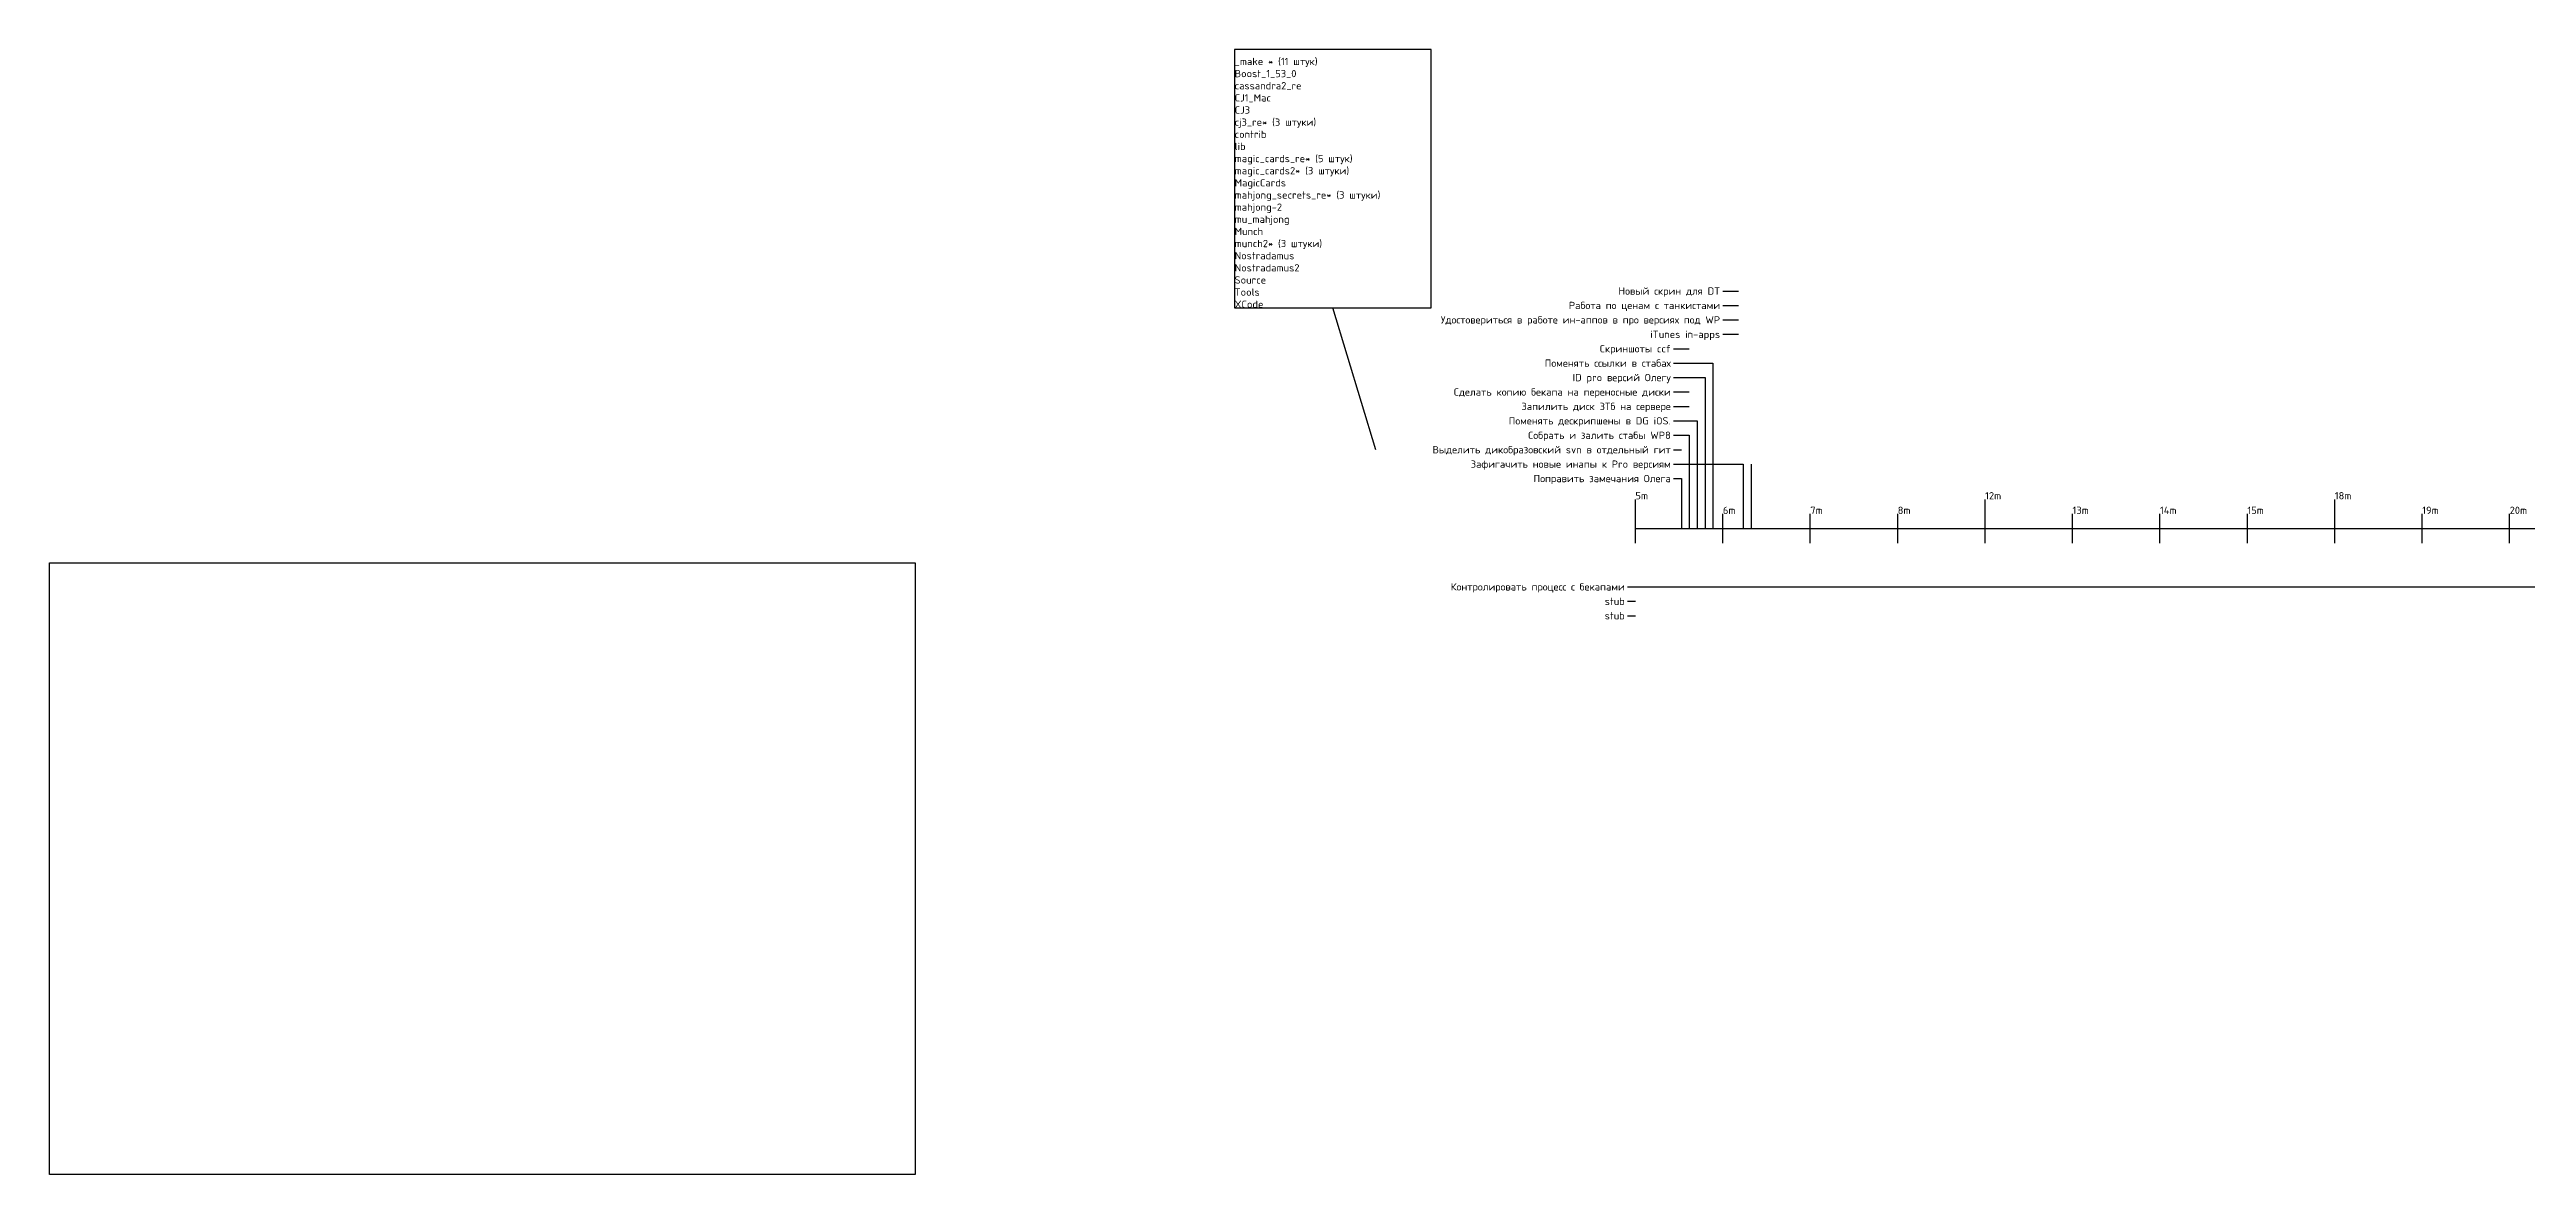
# Model space of a CAD drawing. Header units: millimetres. Extents: x -544 to 306, y -222 to 164.
import ezdxf
from ezdxf.enums import TextEntityAlignment as Align

# ---------------------------------------------------------------- set-up
doc = ezdxf.new("R2010")
doc.units = ezdxf.units.MM
doc.styles.add('Texxt', font='romans.shx')

msp = doc.modelspace()

# ---------------------------------------------------------------- linework, layer by layer
for p, q in [((30, 81.53), (35.41, 81.53)), ((30, 76.58), (35.41, 76.58)), ((-89.04, 27.06), (-103.85, 75.75)), ((30, 71.63), (35.41, 71.63)), ((13.07, 61.72), (18.48, 61.72)), ((30, 66.68), (35.41, 66.68)), ((13.07, 56.77), (26.59, 56.77)), ((13.07, 51.82), (23.88, 51.82)), ((23.88, 51.82), (23.88, 0)), ((26.59, 56.77), (26.59, 0)), ((13.07, 46.87), (18.48, 46.87)), ((13.07, 41.91), (18.48, 41.91)), ((13.07, 36.96), (21.18, 36.96)), ((21.18, 36.96), (21.18, 0)), ((13.07, 32.01), (18.48, 32.01)), ((13.07, 27.06), (15.77, 27.06)), ((18.48, 32.01), (18.48, 0)), ((13.07, 22.11), (37, 22.11)), ((13.07, 17.15), (15.77, 17.15)), ((15.77, 17.15), (15.77, 0)), ((37, 22.11), (37, 0)), ((39.7, 22.11), (39.7, 0)), ((0, -5), (0, 10)), ((120, -5), (120, 10)), ((240, -5), (240, 10)), ((30, -5), (30, 5)), ((60, -5), (60, 5)), ((90, -5), (90, 5)), ((150, -5), (150, 5)), ((180, -5), (180, 5)), ((210, -5), (210, 5)), ((270, -5), (270, 5)), ((300, -5), (300, 5)), ((-2.7, -20.04), (0, -20.04)), ((-2.7, -24.99), (0, -24.99)), ((-2.7, -29.94), (0, -29.94))]:
    msp.add_line(p, q)
for p in [(0, 0), (0, -20.04)]:
    msp.add_ray(p, (1, 0))
for points in [[(-137.54, 75.75), (-70.15, 75.75), (-70.15, 164.44), (-137.54, 164.44)], [(-544.23, -221.77), (-544.23, -11.77), (-247.23, -11.77), (-247.23, -221.77)]]:
    msp.add_lwpolyline(points, close=True)

# ---------------------------------------------------------------- texts
at = {"style": 'Texxt'}
for s, p in [('Работа по ценам с танкистами', (29.06, 76.58)), ('Новый скрин для DT', (29.06, 81.53)), ('Удостовериться в работе ин-аппов в про версиях под WP', (29.06, 71.63)), ('Скриншоты ccf', (12.13, 61.72)), ('iTunes in-apps', (29.06, 66.68)), ('Поменять ссылки в стабах', (12.13, 56.77)), ('ID pro версий Олегу', (12.13, 51.82)), ('Сделать копию бекапа на переносные диски', (12.13, 46.87)), ('Запилить диск 3Тб на сервере', (12.13, 41.91)), ('Поменять дескрипшены в DG iOS.', (12.13, 36.96)), ('Выделить дикобразовский svn в отдельный гит', (12.13, 27.06)), ('Собрать и залить стабы WP8', (12.13, 32.01)), ('Зафигачить новые инапы к Pro версиям', (12.13, 22.11)), ('Поправить замечания Олега', (12.13, 17.15)), ('Контролировать процесс с бекапами', (-3.64, -20.04)), ('stub', (-3.64, -24.99)), ('stub', (-3.64, -29.94))]:
    msp.add_text(s, height=2.5, dxfattribs=at).set_placement(p, align=Align.MIDDLE_RIGHT)
for s, p in [('5m', (0, 10)), ('12m', (120, 10)), ('18m', (240, 10)), ('6m', (30, 5)), ('7m', (60, 5)), ('8m', (90, 5)), ('13m', (150, 5)), ('14m', (180, 5)), ('15m', (210, 5)), ('19m', (270, 5)), ('20m', (300, 5))]:
    msp.add_text(s, height=2.5, dxfattribs=at).set_placement(p)
at = {"insert": (-137.54, 75.75), "char_height": 2.5, "width": 67.3875, "attachment_point": 7, "style": 'Texxt'}
msp.add_mtext('_make * (11 штук)\\PBoost_1_53_0\\Pcassandra2_re\\PCJ1_Mac\\PCJ3\\Pcj3_re* (3 штуки)\\Pcontrib\\Plib\\Pmagic_cards_re* (5 штук)\\Pmagic_cards2* (3 штуки)\\PMagicCards\\Pmahjong_secrets_re* (3 штуки)\\Pmahjong-2\\Pmu_mahjong\\PMunch\\Pmunch2* (3 штуки)\\PNostradamus\\PNostradamus2\\PSource\\PTools\\PXCode', dxfattribs=at)

doc.saveas('drawing.dxf')
